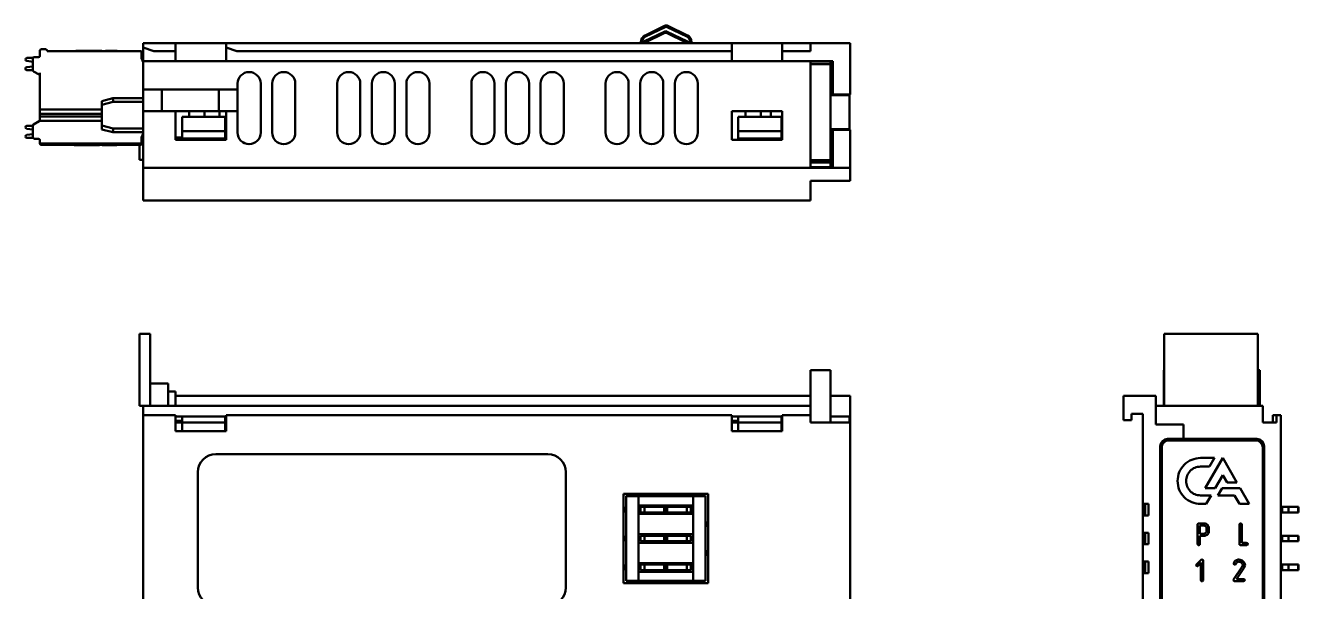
# Model space of a CAD drawing. Header units: inches. Extents: x 8 to 184, y 13 to 192.
# Drawn here: x 7.5 to 184, y 113.2 to 191.7 of the extents above; entities that cross this region are included whole.
import ezdxf

# ---------------------------------------------------------------- set-up
doc = ezdxf.new("R2010")
doc.units = ezdxf.units.IN
doc.header["$MEASUREMENT"] = 0

msp = doc.modelspace()

# ---------------------------------------------------------------- linework, layer by layer
at = {"color": 7, "linetype": 'Continuous', "lineweight": 50}
for p, q in [((96.05, 190.86), (93.33, 189.54)), ((96.05, 190.86), (93.33, 189.54)), ((96.12, 191.67), (93.4, 190.35)), ((96.12, 191.67), (93.4, 190.35)), ((93.42, 189.36), (96.14, 190.68)), ((93.49, 190.17), (96.21, 191.49)), ((96.05, 190.86), (96.05, 190.86)), ((96.12, 191.67), (96.12, 191.67)), ((96.27, 190.91), (96.27, 190.91)), ((96.27, 190.71), (96.27, 190.71)), ((96.34, 191.72), (96.34, 191.72)), ((96.34, 191.52), (96.34, 191.52)), ((96.4, 190.68), (99.12, 189.36)), ((96.4, 190.68), (96.4, 190.68)), ((96.4, 190.68), (99.12, 189.36)), ((96.47, 191.49), (99.19, 190.17)), ((96.47, 191.49), (96.47, 191.49)), ((96.47, 191.49), (99.19, 190.17)), ((99.21, 189.54), (96.49, 190.86)), ((99.28, 190.35), (96.56, 191.67)), ((28.33, 189.26), (23.83, 189.26)), ((23.83, 189.26), (23.83, 188.66)), ((28.33, 188.16), (28.33, 189.26)), ((28.33, 189.26), (35.33, 189.26)), ((105.43, 189.26), (35.33, 189.26)), ((35.33, 188.66), (35.33, 189.26)), ((92.84, 189.45), (92.84, 189.45)), ((92.84, 189.45), (92.84, 189.26)), ((92.84, 189.45), (92.84, 189.26)), ((93.04, 189.26), (93.04, 189.45)), ((93.33, 189.54), (93.33, 189.54)), ((93.4, 190.35), (93.4, 190.35)), ((99.12, 189.36), (99.12, 189.36)), ((99.19, 190.17), (99.19, 190.17)), ((99.64, 189.45), (99.64, 189.26)), ((99.64, 189.45), (99.64, 189.45)), ((99.64, 189.45), (99.64, 189.26)), ((99.84, 189.26), (99.84, 189.45)), ((105.43, 188.16), (105.43, 189.26)), ((105.43, 189.26), (112.43, 189.26)), ((116.33, 189.26), (112.43, 189.26)), ((112.43, 188.16), (112.43, 189.26)), ((116.33, 189.26), (116.33, 188.16)), ((121.83, 189.26), (116.33, 189.26)), ((121.83, 189.26), (121.83, 182.16)), ((8.55, 187.22), (7.73, 187.22)), ((8.53, 187.12), (8.53, 185.54)), ((8.53, 187.12), (8.53, 187.12)), ((8.53, 185.54), (8.53, 187.12)), ((9.33, 187.32), (8.73, 187.32)), ((9.53, 187.52), (9.53, 188.22)), ((9.53, 187.52), (9.53, 188.22)), ((9.53, 188.22), (9.53, 188.22)), ((9.53, 187.52), (9.53, 187.52)), ((9.53, 187.52), (9.53, 187.52)), ((9.53, 187.52), (9.53, 187.52)), ((9.53, 187.52), (9.53, 187.52)), ((9.53, 187.52), (9.53, 187.52)), ((9.53, 187.52), (9.53, 187.52)), ((9.53, 187.52), (9.53, 187.52)), ((9.53, 187.52), (9.53, 187.52)), ((9.53, 187.52), (9.53, 187.52)), ((9.53, 187.52), (9.53, 187.52)), ((9.73, 188.42), (10.33, 188.42)), ((10.53, 188.22), (10.53, 188.17)), ((10.53, 188.17), (23.63, 188.17)), ((14.53, 188.17), (14.53, 188.22)), ((14.53, 188.22), (15.03, 188.22)), ((14.53, 188.17), (14.53, 188.22)), ((15.03, 188.17), (15.03, 188.22)), ((17.63, 188.22), (15.03, 188.22)), ((17.63, 188.17), (17.63, 188.22)), ((17.63, 188.22), (18.13, 188.22)), ((18.13, 188.17), (18.13, 188.22)), ((18.63, 188.17), (18.63, 188.22)), ((18.63, 188.17), (18.63, 188.22)), ((18.63, 188.22), (18.63, 188.22)), ((19.17, 188.22), (18.63, 188.22)), ((19.17, 188.17), (19.17, 188.22)), ((19.39, 188.22), (19.17, 188.22)), ((19.39, 188.17), (19.39, 188.22)), ((19.47, 188.22), (19.43, 188.22)), ((19.47, 188.17), (19.47, 188.22)), ((19.86, 188.22), (19.47, 188.22)), ((19.47, 188.17), (19.47, 188.22)), ((19.47, 188.22), (19.47, 188.22)), ((19.86, 188.17), (19.86, 188.22)), ((20.23, 188.22), (19.86, 188.22)), ((20.23, 188.17), (20.23, 188.22)), ((23.63, 187.17), (23.63, 188.17)), ((23.83, 186.62), (23.63, 187.17)), ((23.83, 188.66), (25.33, 188.16)), ((23.83, 188.66), (23.83, 186.76)), ((28.33, 188.16), (25.33, 188.16)), ((28.33, 186.76), (28.33, 188.16)), ((35.33, 188.66), (36.83, 188.16)), ((35.33, 188.66), (35.33, 186.76)), ((105.43, 188.16), (36.83, 188.16)), ((105.43, 186.76), (105.43, 188.16)), ((116.33, 188.16), (112.43, 188.16)), ((112.43, 188.16), (112.43, 186.76)), ((7.53, 187.02), (7.53, 187)), ((7.53, 187.02), (7.53, 187.02)), ((7.53, 187.02), (7.53, 187)), ((7.53, 187), (7.53, 187)), ((7.53, 185.72), (7.53, 185.75)), ((7.53, 185.75), (7.53, 185.75)), ((7.53, 185.75), (7.53, 185.72)), ((7.53, 185.72), (7.53, 185.72)), ((8.53, 186.69), (7.7, 186.8)), ((7.7, 186.8), (7.7, 186.8)), ((8.53, 186.05), (7.7, 185.95)), ((7.7, 185.95), (7.7, 185.95)), ((8.53, 185.52), (7.73, 185.52)), ((8.53, 185.54), (8.53, 185.54)), ((9.43, 184.9), (8.63, 185.36)), ((8.63, 185.36), (8.63, 185.36)), ((9.43, 184.9), (8.63, 185.36)), ((116.33, 186.76), (23.83, 186.76)), ((23.83, 182.86), (23.83, 186.76)), ((116.33, 186.36), (116.33, 186.76)), ((119.43, 186.76), (116.33, 186.76)), ((116.33, 186.71), (119.13, 186.71)), ((116.33, 186.36), (119.13, 186.36)), ((116.33, 173.06), (116.33, 186.36)), ((119.13, 186.71), (119.13, 186.76)), ((119.13, 186.71), (119.13, 186.36)), ((119.13, 186.36), (119.13, 173.06)), ((119.13, 186.36), (119.43, 186.36)), ((119.43, 186.76), (119.43, 182.16)), ((9.43, 184.9), (9.43, 184.9)), ((9.53, 180.06), (9.53, 184.73)), ((9.53, 184.73), (9.53, 184.73)), ((9.53, 180.06), (9.53, 184.73)), ((9.53, 184.73), (9.53, 184.73)), ((9.53, 184.73), (9.53, 184.73)), ((9.53, 184.73), (9.53, 184.73)), ((9.53, 184.73), (9.53, 184.73)), ((9.53, 184.73), (9.53, 184.73)), ((9.53, 184.73), (9.53, 184.73)), ((9.53, 184.73), (9.53, 184.73)), ((9.53, 184.73), (9.53, 184.73)), ((9.53, 184.73), (9.53, 184.73)), ((9.53, 184.73), (9.53, 184.73)), ((36.93, 183.66), (36.93, 182.86)), ((40.13, 176.86), (40.13, 183.66)), ((41.73, 183.66), (41.73, 176.86)), ((44.93, 176.86), (44.93, 183.66)), ((50.73, 183.66), (50.73, 176.86)), ((53.93, 176.86), (53.93, 183.66)), ((55.53, 183.66), (55.53, 176.86)), ((58.73, 176.86), (58.73, 183.66)), ((60.33, 183.66), (60.33, 176.86)), ((63.53, 176.86), (63.53, 183.66)), ((69.33, 183.66), (69.33, 176.86)), ((72.53, 176.86), (72.53, 183.66)), ((74.13, 183.66), (74.13, 176.86)), ((77.33, 176.86), (77.33, 183.66)), ((78.93, 183.66), (78.93, 176.86)), ((82.13, 176.86), (82.13, 183.66)), ((87.93, 183.66), (87.93, 176.86)), ((91.13, 176.86), (91.13, 183.66)), ((92.73, 183.66), (92.73, 176.86)), ((95.93, 176.86), (95.93, 183.66)), ((97.53, 183.66), (97.53, 176.86)), ((100.73, 176.86), (100.73, 183.66)), ((119.43, 184.01), (119.13, 184.01)), ((23.83, 179.86), (23.83, 182.86)), ((23.83, 182.86), (26.43, 182.86)), ((26.43, 182.86), (26.43, 179.86)), ((34.33, 182.86), (26.43, 182.86)), ((34.33, 179.86), (34.33, 182.86)), ((34.33, 182.86), (36.93, 182.86)), ((36.93, 182.86), (36.93, 179.86)), ((121.73, 182.06), (119.13, 182.06)), ((121.83, 182.16), (119.43, 182.16)), ((121.73, 182.16), (121.73, 182.06)), ((121.73, 182.06), (121.73, 177.36)), ((9.53, 180.06), (9.53, 179.46)), ((18.13, 180.06), (9.53, 180.06)), ((9.53, 179.46), (9.53, 180.06)), ((18.13, 181.22), (19.63, 181.62)), ((19.63, 181.62), (18.13, 181.22)), ((18.13, 181.22), (18.13, 180.29)), ((18.13, 181.22), (18.13, 181.22)), ((18.13, 180.7), (19.69, 181.12)), ((18.13, 179.94), (18.13, 180.87)), ((18.13, 180.87), (18.13, 180.87)), ((18.13, 180.87), (18.13, 180.29)), ((18.13, 180.7), (18.13, 177.84)), ((19.63, 181.62), (23.83, 181.62)), ((19.63, 181.62), (19.63, 181.62)), ((19.69, 181.12), (23.83, 181.12)), ((8.63, 177.98), (9.43, 178.44)), ((8.63, 177.98), (9.43, 178.44)), ((9.43, 178.44), (9.43, 178.44)), ((9.53, 179.46), (9.53, 179.09)), ((9.53, 179.09), (9.53, 179.46)), ((9.53, 179.46), (18.13, 179.46)), ((9.53, 179.09), (9.53, 178.62)), ((9.53, 178.62), (9.53, 179.09)), ((9.53, 179.09), (18.13, 179.09)), ((9.53, 178.62), (9.53, 178.49)), ((9.53, 178.62), (9.53, 178.62)), ((18.13, 178.49), (9.53, 178.49)), ((18.13, 178.61), (18.13, 179.94)), ((18.13, 177.67), (18.13, 178.61)), ((18.13, 178.26), (18.13, 177.32)), ((18.13, 178.26), (18.13, 177.67)), ((26.43, 179.86), (23.83, 179.86)), ((23.83, 171.96), (23.83, 179.86)), ((26.43, 179.86), (34.33, 179.86)), ((28.33, 179.86), (28.33, 175.86)), ((29.23, 179.06), (35.23, 179.06)), ((29.23, 179.06), (29.23, 177.06)), ((30.23, 179.86), (30.23, 179.06)), ((32.33, 179.06), (32.33, 179.86)), ((36.93, 179.86), (34.33, 179.86)), ((34.43, 179.06), (34.43, 179.86)), ((35.23, 179.06), (35.23, 177.06)), ((35.33, 175.86), (35.33, 179.86)), ((36.93, 179.86), (36.93, 176.86)), ((112.43, 179.86), (105.43, 179.86)), ((105.43, 179.86), (105.43, 175.86)), ((106.33, 179.06), (112.33, 179.06)), ((106.33, 179.06), (106.33, 177.06)), ((107.33, 179.06), (107.33, 179.86)), ((109.43, 179.06), (109.43, 179.86)), ((110.84, 179.86), (110.84, 179.06)), ((112.33, 179.06), (112.33, 177.06)), ((112.43, 175.86), (112.43, 179.86)), ((7.53, 177.6), (7.53, 177.62)), ((7.53, 177.62), (7.53, 177.6)), ((7.53, 177.62), (7.53, 177.62)), ((7.53, 177.6), (7.53, 177.6)), ((7.7, 177.4), (7.7, 177.4)), ((7.7, 177.4), (8.53, 177.29)), ((8.53, 176.65), (7.7, 176.55)), ((7.7, 176.55), (7.7, 176.55)), ((7.73, 177.82), (8.53, 177.82)), ((8.53, 176.22), (8.53, 177.81)), ((8.53, 177.81), (8.53, 177.81)), ((8.53, 176.22), (8.53, 177.81)), ((8.63, 177.98), (8.63, 177.98)), ((19.69, 177.42), (18.13, 177.84)), ((18.13, 177.67), (18.13, 177.67)), ((18.13, 177.32), (18.13, 177.32)), ((19.63, 176.92), (18.13, 177.32)), ((18.13, 177.32), (19.63, 176.92)), ((23.83, 176.92), (19.63, 176.92)), ((19.63, 176.92), (19.63, 176.92)), ((23.83, 177.42), (19.69, 177.42)), ((23.63, 176.17), (23.83, 176.72)), ((29.23, 177.06), (35.23, 177.06)), ((29.23, 177.06), (29.23, 176.06)), ((35.23, 177.06), (35.23, 176.06)), ((106.33, 177.06), (112.33, 177.06)), ((106.33, 177.06), (106.33, 176.06)), ((112.33, 177.96), (112.43, 177.96)), ((112.33, 177.06), (112.33, 176.06)), ((121.73, 177.36), (119.13, 177.36)), ((119.43, 177.26), (119.43, 172.06)), ((119.43, 177.26), (121.83, 177.26)), ((121.73, 177.36), (121.73, 177.26)), ((121.83, 171.96), (121.83, 177.26)), ((7.53, 176.32), (7.53, 176.35)), ((7.53, 176.35), (7.53, 176.35)), ((7.53, 176.32), (7.53, 176.35)), ((7.53, 176.32), (7.53, 176.32)), ((8.55, 176.12), (7.73, 176.12)), ((8.53, 176.22), (8.53, 176.22)), ((9.33, 176.02), (8.73, 176.02)), ((9.53, 175.37), (9.53, 175.82)), ((9.53, 175.82), (9.53, 175.82)), ((9.53, 175.37), (9.53, 175.82)), ((9.53, 175.82), (9.53, 175.82)), ((9.53, 175.82), (9.53, 175.82)), ((9.53, 175.82), (9.53, 175.82)), ((9.53, 175.82), (9.53, 175.82)), ((9.53, 175.82), (9.53, 175.82)), ((9.53, 175.82), (9.53, 175.82)), ((9.53, 175.82), (9.53, 175.82)), ((9.53, 175.82), (9.53, 175.82)), ((9.53, 175.82), (9.53, 175.82)), ((9.53, 175.37), (23.63, 175.37)), ((9.53, 175.37), (9.53, 175.37)), ((9.73, 175.17), (9.73, 175.17)), ((9.73, 175.17), (23.63, 175.17)), ((14.28, 175.17), (14.28, 175.12)), ((14.28, 175.17), (14.28, 175.12)), ((14.28, 175.12), (14.78, 175.12)), ((14.78, 175.17), (14.78, 175.12)), ((14.78, 175.12), (17.28, 175.12)), ((17.28, 175.17), (17.28, 175.12)), ((17.28, 175.12), (17.78, 175.12)), ((17.78, 175.17), (17.78, 175.12)), ((18.18, 175.17), (18.18, 175.12)), ((18.18, 175.17), (18.18, 175.12)), ((18.18, 175.12), (18.68, 175.12)), ((18.68, 175.17), (18.68, 175.12)), ((19.68, 175.12), (18.68, 175.12)), ((19.68, 175.17), (19.68, 175.12)), ((19.68, 175.12), (20.18, 175.12)), ((20.18, 175.17), (20.18, 175.12)), ((23.33, 173.08), (23.33, 175.17)), ((23.63, 176.17), (23.63, 175.37)), ((23.63, 175.37), (23.63, 175.17)), ((28.33, 176.17), (29.23, 176.17)), ((28.33, 175.86), (35.33, 175.86)), ((29.23, 176.06), (35.23, 176.06)), ((29.23, 175.86), (29.23, 176.06)), ((35.23, 176.17), (35.33, 176.17)), ((35.23, 176.06), (35.23, 175.86)), ((105.43, 175.86), (112.43, 175.86)), ((106.33, 176.06), (112.33, 176.06)), ((106.33, 175.86), (106.33, 176.06)), ((112.33, 176.06), (112.33, 175.86)), ((119.43, 175.41), (119.13, 175.41)), ((23.33, 173.08), (23.83, 173.08)), ((116.33, 173.06), (119.13, 173.06)), ((116.33, 171.96), (116.33, 173.06)), ((119.13, 173.06), (119.13, 172.71)), ((119.13, 173.06), (119.43, 173.06)), ((23.83, 171.96), (121.83, 171.96)), ((23.83, 167.46), (23.83, 171.96)), ((119.13, 172.71), (116.33, 172.71)), ((116.33, 172.06), (119.43, 172.06)), ((119.13, 172.06), (119.13, 172.71)), ((121.83, 171.96), (121.83, 170.16)), ((121.83, 170.16), (116.33, 170.16)), ((116.33, 170.16), (116.33, 167.46)), ((23.83, 167.46), (116.33, 167.46)), ((23.33, 148.99), (24.83, 148.99)), ((23.33, 138.99), (23.33, 148.99)), ((24.83, 148.99), (24.83, 138.99)), ((165.34, 148.99), (165.34, 138.99)), ((178.34, 148.99), (165.34, 148.99)), ((178.34, 138.99), (178.34, 148.99)), ((116.33, 143.91), (119.13, 143.91)), ((116.33, 143.91), (116.33, 138.99)), ((119.13, 143.91), (119.13, 136.69)), ((165.32, 138.99), (165.32, 143.91)), ((165.34, 143.91), (165.32, 143.91)), ((178.62, 143.91), (178.34, 143.91)), ((178.62, 143.91), (178.62, 138.99)), ((24.83, 142.09), (27.33, 142.09)), ((27.33, 138.99), (27.33, 142.09)), ((28.33, 140.99), (27.33, 140.99)), ((28.33, 140.99), (28.33, 138.99)), ((28.33, 140.39), (116.33, 140.39)), ((119.13, 140.39), (121.83, 140.39)), ((121.83, 140.39), (121.83, 136.69)), ((159.72, 140.39), (159.72, 136.99)), ((164.22, 140.39), (159.72, 140.39)), ((164.22, 136.39), (164.22, 140.39)), ((23.33, 138.99), (23.83, 138.99)), ((116.33, 138.99), (23.83, 138.99)), ((23.83, 138.99), (23.83, 137.69)), ((23.83, 137.69), (23.83, 21.29)), ((28.33, 137.69), (23.83, 137.69)), ((28.33, 135.49), (28.33, 137.69)), ((35.33, 137.69), (35.33, 135.49)), ((105.43, 137.69), (35.33, 137.69)), ((105.43, 135.49), (105.43, 137.69)), ((112.43, 137.69), (112.43, 135.49)), ((116.33, 137.69), (112.43, 137.69)), ((116.33, 138.99), (116.33, 137.69)), ((116.33, 137.69), (116.33, 136.69)), ((160.82, 136.99), (160.82, 137.89)), ((160.82, 137.89), (162.42, 137.89)), ((162.42, 125.39), (162.42, 137.89)), ((164.22, 138.99), (165.34, 138.99)), ((164.22, 136.39), (164.22, 138.99)), ((165.34, 138.99), (178.34, 138.99)), ((178.34, 138.99), (179.02, 138.99)), ((179.02, 138.99), (179.02, 136.69)), ((180.42, 136.69), (180.42, 137.69)), ((180.42, 137.69), (180.92, 137.69)), ((180.92, 137.69), (180.92, 136.69)), ((180.92, 137.69), (181.52, 137.69)), ((181.52, 137.69), (181.52, 21.29)), ((28.33, 137.49), (35.33, 137.49)), ((29.23, 136.89), (28.33, 136.89)), ((28.33, 136.69), (29.23, 136.69)), ((29.23, 137.49), (29.23, 136.69)), ((35.23, 136.69), (29.23, 136.69)), ((29.23, 135.49), (29.23, 136.69)), ((35.23, 137.49), (35.23, 136.69)), ((35.33, 136.89), (35.23, 136.89)), ((35.23, 135.49), (35.23, 136.69)), ((35.23, 136.69), (35.33, 136.69)), ((105.43, 137.49), (112.43, 137.49)), ((105.43, 136.89), (106.33, 136.89)), ((105.43, 136.69), (106.33, 136.69)), ((106.33, 137.49), (106.33, 136.69)), ((112.33, 136.69), (106.33, 136.69)), ((106.33, 135.49), (106.33, 136.69)), ((112.33, 137.49), (112.33, 136.69)), ((112.33, 136.89), (112.43, 136.89)), ((112.33, 135.49), (112.33, 136.69)), ((112.33, 136.69), (112.43, 136.69)), ((121.83, 136.69), (116.33, 136.69)), ((121.73, 137.51), (119.13, 137.51)), ((121.73, 137.51), (121.73, 136.69)), ((121.83, 136.69), (121.83, 97.09)), ((159.72, 136.99), (160.82, 136.99)), ((168.02, 136.39), (164.22, 136.39)), ((168.02, 134.39), (168.02, 136.39)), ((179.02, 136.69), (180.92, 136.69)), ((35.33, 135.49), (28.33, 135.49)), ((112.43, 135.49), (105.43, 135.49)), ((168.02, 134.39), (165.82, 134.39)), ((178.02, 134.19), (166.02, 134.19)), ((168.02, 134.19), (168.02, 134.39)), ((178.22, 134.39), (168.02, 134.39)), ((164.82, 133.39), (164.82, 76.99)), ((165.02, 133.19), (165.02, 77.19)), ((179.02, 77.19), (179.02, 133.19)), ((179.22, 76.99), (179.22, 133.39)), ((79.93, 132.29), (33.93, 132.29)), ((172.33, 131.76), (170.4, 131.76)), ((173.47, 131.76), (171.05, 127.56)), ((171.63, 130.56), (172.33, 131.76)), ((175.44, 128.36), (173.47, 131.76)), ((31.43, 129.79), (31.43, 113.79)), ((82.43, 113.79), (82.43, 129.79)), ((170.38, 130.56), (171.63, 130.56)), ((172.44, 127.56), (173.49, 129.36)), ((173.49, 129.36), (174.07, 128.36)), ((171.05, 127.56), (172.44, 127.56)), ((173.38, 127.56), (172.81, 126.57)), ((175.9, 127.56), (173.38, 127.56)), ((174.07, 128.36), (175.44, 128.36)), ((177.16, 125.38), (175.9, 127.56)), ((90.43, 126.79), (90.43, 114.39)), ((102.13, 126.79), (90.43, 126.79)), ((90.43, 126.74), (102.13, 126.74)), ((90.77, 126.44), (90.77, 114.74)), ((90.77, 126.44), (92.49, 126.44)), ((92.49, 126.44), (92.49, 125.19)), ((100.06, 126.44), (92.49, 126.44)), ((100.06, 126.44), (100.06, 125.19)), ((100.06, 126.44), (101.77, 126.44)), ((101.77, 126.44), (101.77, 114.74)), ((102.13, 114.39), (102.13, 126.79)), ((163.2, 125.39), (162.42, 125.39)), ((162.42, 123.79), (162.42, 125.39)), ((162.72, 123.79), (162.72, 125.39)), ((163.2, 125.39), (163.2, 123.79)), ((171.86, 126.57), (170.38, 126.57)), ((170.4, 125.38), (171.17, 125.38)), ((171.17, 125.38), (171.86, 126.57)), ((172.81, 126.57), (175.1, 126.57)), ((175.1, 126.57), (175.79, 125.38)), ((175.79, 125.38), (177.16, 125.38)), ((90.67, 124.21), (90.67, 124.97)), ((90.67, 124.97), (90.77, 124.97)), ((90.77, 124.21), (90.67, 124.21)), ((100.06, 125.19), (92.49, 125.19)), ((92.49, 125.19), (92.49, 123.99)), ((92.49, 123.99), (92.49, 121.19)), ((92.49, 123.99), (100.06, 123.99)), ((92.77, 124.21), (92.77, 124.97)), ((93.33, 124.97), (92.77, 124.97)), ((93.33, 124.21), (92.77, 124.21)), ((93.33, 124.21), (93.33, 124.97)), ((96.05, 124.97), (93.33, 124.97)), ((96.05, 124.21), (93.33, 124.21)), ((96.05, 124.21), (96.05, 124.97)), ((96.27, 124.97), (96.05, 124.97)), ((96.27, 124.21), (96.05, 124.21)), ((96.27, 124.21), (96.27, 124.97)), ((96.49, 124.97), (96.27, 124.97)), ((96.49, 124.21), (96.27, 124.21)), ((96.49, 124.21), (96.49, 124.97)), ((99.21, 124.97), (96.49, 124.97)), ((99.21, 124.21), (96.49, 124.21)), ((99.21, 124.21), (99.21, 124.97)), ((99.77, 124.97), (99.21, 124.97)), ((99.77, 124.21), (99.21, 124.21)), ((99.77, 124.21), (99.77, 124.97)), ((100.06, 123.99), (100.06, 125.19)), ((100.06, 123.99), (100.06, 121.19)), ((162.42, 121.39), (162.42, 123.79)), ((163.2, 123.79), (162.42, 123.79)), ((181.52, 124.97), (183.98, 124.97)), ((183.93, 124.21), (181.52, 124.21)), ((181.71, 124.21), (181.71, 124.97)), ((182.6, 124.21), (182.6, 124.97)), ((183.93, 124.21), (183.93, 124.97)), ((183.98, 124.21), (183.98, 124.97)), ((101.77, 122.97), (101.87, 122.97)), ((101.87, 122.21), (101.77, 122.21)), ((101.87, 122.97), (101.87, 122.21)), ((169.99, 119.82), (169.99, 122.52)), ((170.14, 122.67), (170.86, 122.67)), ((170.32, 122.39), (170.32, 121.26)), ((170.86, 122.39), (170.32, 122.39)), ((171.15, 122.25), (170.97, 122.37)), ((171.24, 121.62), (171.24, 122.02)), ((171.52, 122.26), (171.55, 122.16)), ((171.55, 122.16), (171.56, 122.09)), ((171.56, 122.09), (171.56, 122.02)), ((171.56, 122.02), (171.56, 121.62)), ((175.79, 119.83), (175.79, 122.53)), ((176.11, 122.53), (176.11, 119.97)), ((90.67, 120.21), (90.67, 120.97)), ((90.67, 120.97), (90.77, 120.97)), ((90.77, 120.21), (90.67, 120.21)), ((100.06, 121.19), (92.49, 121.19)), ((92.49, 121.19), (92.49, 119.99)), ((92.49, 119.99), (92.49, 117.19)), ((92.49, 119.99), (100.06, 119.99)), ((92.77, 120.21), (92.77, 120.97)), ((93.33, 120.97), (92.77, 120.97)), ((93.33, 120.21), (92.77, 120.21)), ((93.33, 120.21), (93.33, 120.97)), ((96.05, 120.97), (93.33, 120.97)), ((96.05, 120.21), (93.33, 120.21)), ((96.05, 120.21), (96.05, 120.97)), ((96.27, 120.97), (96.05, 120.97)), ((96.27, 120.21), (96.05, 120.21)), ((96.27, 120.21), (96.27, 120.97)), ((96.49, 120.97), (96.27, 120.97)), ((96.49, 120.21), (96.27, 120.21)), ((96.49, 120.21), (96.49, 120.97)), ((99.21, 120.97), (96.49, 120.97)), ((99.21, 120.21), (96.49, 120.21)), ((99.21, 120.21), (99.21, 120.97)), ((99.77, 120.97), (99.21, 120.97)), ((99.77, 120.21), (99.21, 120.21)), ((99.77, 120.21), (99.77, 120.97)), ((100.06, 119.99), (100.06, 121.19)), ((100.06, 119.99), (100.06, 117.19)), ((163.2, 121.39), (162.42, 121.39)), ((162.42, 119.79), (162.42, 121.39)), ((162.72, 119.79), (162.72, 121.39)), ((163.2, 121.39), (163.2, 119.79)), ((170.32, 121.26), (170.86, 121.26)), ((170.86, 120.98), (170.32, 120.98)), ((170.32, 120.98), (170.32, 119.83)), ((171.52, 121.49), (171.49, 121.62)), ((171.64, 121.49), (171.52, 121.49)), ((181.52, 120.97), (183.98, 120.97)), ((183.93, 120.21), (181.52, 120.21)), ((181.71, 120.21), (181.71, 120.97)), ((182.6, 120.21), (182.6, 120.97)), ((183.93, 120.21), (183.93, 120.97)), ((183.98, 120.21), (183.98, 120.97)), ((101.77, 118.97), (101.87, 118.97)), ((101.87, 118.97), (101.87, 118.21)), ((162.42, 117.39), (162.42, 119.79)), ((163.2, 119.79), (162.42, 119.79)), ((176.78, 119.69), (175.94, 119.69)), ((176.11, 119.97), (176.78, 119.97)), ((90.67, 116.21), (90.67, 116.97)), ((90.67, 116.97), (90.77, 116.97)), ((100.06, 117.19), (92.49, 117.19)), ((92.49, 117.19), (92.49, 115.99)), ((92.77, 116.21), (92.77, 116.97)), ((93.33, 116.97), (92.77, 116.97)), ((93.33, 116.21), (93.33, 116.97)), ((96.05, 116.97), (93.33, 116.97)), ((96.05, 116.21), (96.05, 116.97)), ((96.27, 116.97), (96.05, 116.97)), ((96.27, 116.21), (96.27, 116.97)), ((96.49, 116.97), (96.27, 116.97)), ((96.49, 116.21), (96.49, 116.97)), ((99.21, 116.97), (96.49, 116.97)), ((99.21, 116.21), (99.21, 116.97)), ((99.77, 116.97), (99.21, 116.97)), ((99.77, 116.21), (99.77, 116.97)), ((100.06, 115.99), (100.06, 117.19)), ((101.87, 118.21), (101.77, 118.21)), ((163.2, 117.39), (162.42, 117.39)), ((162.42, 115.79), (162.42, 117.39)), ((162.72, 115.79), (162.72, 117.39)), ((163.2, 117.39), (163.2, 115.79)), ((169.83, 117.01), (170.47, 117.64)), ((170.44, 117.25), (170.07, 116.81)), ((170.44, 114.82), (170.44, 117.25)), ((170.76, 117.54), (170.76, 114.82)), ((174.97, 114.9), (176.14, 116.64)), ((174.99, 117.12), (175, 117.16)), ((176.41, 116.48), (175.38, 114.97)), ((176.14, 116.64), (176.18, 116.71)), ((176.18, 116.71), (176.21, 116.78)), ((181.52, 116.97), (183.98, 116.97)), ((181.71, 116.21), (181.71, 116.97)), ((182.6, 116.21), (182.6, 116.97)), ((183.93, 116.21), (183.93, 116.97)), ((183.98, 116.21), (183.98, 116.97)), ((90.77, 116.21), (90.67, 116.21)), ((92.49, 114.74), (90.77, 114.74)), ((92.49, 115.99), (92.49, 114.74)), ((92.49, 115.99), (100.06, 115.99)), ((92.49, 114.74), (100.06, 114.74)), ((93.33, 116.21), (92.77, 116.21)), ((96.05, 116.21), (93.33, 116.21)), ((96.27, 116.21), (96.05, 116.21)), ((96.49, 116.21), (96.27, 116.21)), ((99.21, 116.21), (96.49, 116.21)), ((99.77, 116.21), (99.21, 116.21)), ((100.06, 115.99), (100.06, 114.74)), ((101.77, 114.74), (100.06, 114.74)), ((162.42, 111.29), (162.42, 115.79)), ((163.2, 115.79), (162.42, 115.79)), ((175.38, 114.97), (176.35, 114.97)), ((183.93, 116.21), (181.52, 116.21)), ((90.43, 114.39), (102.13, 114.39)), ((176.35, 114.69), (175.1, 114.69))]:
    msp.add_line(p, q, dxfattribs=at)
at = {"color": 7, "linetype": 'Continuous', "lineweight": 50, "flags": 128}
for points in [[(93.27, 189.26), (93.32, 189.3), (93.42, 189.36)], [(99.12, 189.36), (99.22, 189.3), (99.27, 189.26)], [(99.12, 189.36), (99.22, 189.3), (99.27, 189.26)], [(9.53, 181.77), (9.53, 181.88), (9.53, 182.17), (9.53, 182.62), (9.53, 183.18), (9.53, 183.77), (9.53, 184.32), (9.53, 184.77), (9.53, 185.07), (9.53, 185.17)], [(9.53, 185.17), (9.53, 185.07), (9.53, 184.77), (9.53, 184.32), (9.53, 183.77), (9.53, 183.18), (9.53, 182.62), (9.53, 182.17), (9.53, 181.88), (9.53, 181.77)], [(9.53, 181.77), (9.53, 181.88), (9.53, 182.17), (9.53, 182.62), (9.53, 183.18), (9.53, 183.77), (9.53, 184.32), (9.53, 184.77), (9.53, 185.07), (9.53, 185.17)], [(9.53, 185.17), (9.53, 185.07), (9.53, 184.77), (9.53, 184.32), (9.53, 183.77), (9.53, 183.18), (9.53, 182.62), (9.53, 182.17), (9.53, 181.88), (9.53, 181.77)], [(9.53, 181.77), (9.53, 181.88), (9.53, 182.17), (9.53, 182.62), (9.53, 183.18), (9.53, 183.77), (9.53, 184.32), (9.53, 184.77), (9.53, 185.07), (9.53, 185.17)], [(9.53, 185.17), (9.53, 185.07), (9.53, 184.77), (9.53, 184.32), (9.53, 183.77), (9.53, 183.18), (9.53, 182.62), (9.53, 182.17), (9.53, 181.88), (9.53, 181.77)], [(9.53, 181.77), (9.53, 181.88), (9.53, 182.17), (9.53, 182.62), (9.53, 183.18), (9.53, 183.77), (9.53, 184.32), (9.53, 184.77), (9.53, 185.07), (9.53, 185.17)], [(9.53, 185.17), (9.53, 185.07), (9.53, 184.77), (9.53, 184.32), (9.53, 183.77), (9.53, 183.18), (9.53, 182.62), (9.53, 182.17), (9.53, 181.88), (9.53, 181.77)], [(9.53, 181.77), (9.53, 181.88), (9.53, 182.17), (9.53, 182.62), (9.53, 183.18), (9.53, 183.77), (9.53, 184.32), (9.53, 184.77), (9.53, 185.07), (9.53, 185.17)], [(9.53, 185.17), (9.53, 185.07), (9.53, 184.77), (9.53, 184.32), (9.53, 183.77), (9.53, 183.18), (9.53, 182.62), (9.53, 182.17), (9.53, 181.88), (9.53, 181.77)], [(9.53, 184.75), (9.53, 184.32), (9.53, 183.77), (9.53, 183.18), (9.53, 182.62), (9.53, 182.17), (9.53, 181.88), (9.53, 181.77)], [(9.53, 184.75), (9.53, 184.32), (9.53, 183.77), (9.53, 183.18), (9.53, 182.62), (9.53, 182.17), (9.53, 181.88), (9.53, 181.77)], [(9.53, 184.75), (9.53, 184.32), (9.53, 183.77), (9.53, 183.18), (9.53, 182.62), (9.53, 182.17), (9.53, 181.88), (9.53, 181.77)], [(9.53, 184.75), (9.53, 184.32), (9.53, 183.77), (9.53, 183.18), (9.53, 182.62), (9.53, 182.17), (9.53, 181.88), (9.53, 181.77)], [(9.53, 181.77), (9.53, 181.88), (9.53, 182.17), (9.53, 182.62), (9.53, 183.18), (9.53, 183.77), (9.53, 184.32), (9.53, 184.73)], [(9.53, 181.77), (9.53, 181.88), (9.53, 182.17), (9.53, 182.62), (9.53, 183.18), (9.53, 183.77), (9.53, 184.32), (9.53, 184.73)], [(9.53, 181.77), (9.53, 181.88), (9.53, 182.17), (9.53, 182.62), (9.53, 183.18), (9.53, 183.77), (9.53, 184.32), (9.53, 184.73)], [(9.53, 181.77), (9.53, 181.88), (9.53, 182.17), (9.53, 182.62), (9.53, 183.18), (9.53, 183.77), (9.53, 184.32), (9.53, 184.73)], [(9.53, 178.6), (9.53, 179.02), (9.53, 179.58), (9.53, 180.17), (9.53, 180.72), (9.53, 181.17), (9.53, 181.47), (9.53, 181.57)], [(9.53, 181.57), (9.53, 181.47), (9.53, 181.17), (9.53, 180.72), (9.53, 180.17), (9.53, 179.58), (9.53, 179.02), (9.53, 178.62)], [(9.53, 178.62), (9.53, 179.02), (9.53, 179.58), (9.53, 180.17), (9.53, 180.72), (9.53, 181.17), (9.53, 181.47), (9.53, 181.57)], [(9.53, 181.57), (9.53, 181.47), (9.53, 181.17), (9.53, 180.72), (9.53, 180.17), (9.53, 179.58), (9.53, 179.02), (9.53, 178.62)], [(9.53, 178.6), (9.53, 179.02), (9.53, 179.58), (9.53, 180.17), (9.53, 180.72), (9.53, 181.17), (9.53, 181.47), (9.53, 181.57)], [(9.53, 181.57), (9.53, 181.47), (9.53, 181.17), (9.53, 180.72), (9.53, 180.17), (9.53, 179.58), (9.53, 179.02), (9.53, 178.62)], [(9.53, 178.62), (9.53, 179.02), (9.53, 179.58), (9.53, 180.17), (9.53, 180.72), (9.53, 181.17), (9.53, 181.47), (9.53, 181.57)], [(9.53, 181.57), (9.53, 181.47), (9.53, 181.17), (9.53, 180.72), (9.53, 180.17), (9.53, 179.58), (9.53, 179.02), (9.53, 178.62)], [(9.53, 178.62), (9.53, 179.02), (9.53, 179.58), (9.53, 180.17), (9.53, 180.72), (9.53, 181.17), (9.53, 181.47), (9.53, 181.57)], [(9.53, 181.57), (9.53, 181.47), (9.53, 181.17), (9.53, 180.72), (9.53, 180.17), (9.53, 179.58), (9.53, 179.02), (9.53, 178.62)], [(9.53, 178.6), (9.53, 179.02), (9.53, 179.58), (9.53, 180.17), (9.53, 180.72), (9.53, 181.17), (9.53, 181.47), (9.53, 181.57)], [(9.53, 181.57), (9.53, 181.47), (9.53, 181.17), (9.53, 180.72), (9.53, 180.17), (9.53, 179.58), (9.53, 179.02), (9.53, 178.62)], [(9.53, 178.62), (9.53, 179.02), (9.53, 179.58), (9.53, 180.17), (9.53, 180.72), (9.53, 181.17), (9.53, 181.47), (9.53, 181.57)], [(9.53, 181.57), (9.53, 181.47), (9.53, 181.17), (9.53, 180.72), (9.53, 180.17), (9.53, 179.58), (9.53, 179.02), (9.53, 178.62)], [(9.53, 178.62), (9.53, 179.02), (9.53, 179.58), (9.53, 180.17), (9.53, 180.72), (9.53, 181.17), (9.53, 181.47), (9.53, 181.57)], [(9.53, 181.57), (9.53, 181.47), (9.53, 181.17), (9.53, 180.72), (9.53, 180.17), (9.53, 179.58), (9.53, 179.02), (9.53, 178.62)], [(9.53, 178.6), (9.53, 179.02), (9.53, 179.58), (9.53, 180.17), (9.53, 180.72), (9.53, 181.17), (9.53, 181.47), (9.53, 181.57)], [(9.53, 181.57), (9.53, 181.47), (9.53, 181.17), (9.53, 180.72), (9.53, 180.17), (9.53, 179.58), (9.53, 179.02), (9.53, 178.61)], [(183.98, 124.21), (183.98, 124.21), (183.98, 124.21), (183.97, 124.21), (183.97, 124.21), (183.96, 124.21), (183.95, 124.21), (183.94, 124.21), (183.93, 124.21)], [(183.98, 120.21), (183.98, 120.21), (183.98, 120.21), (183.97, 120.21), (183.97, 120.21), (183.96, 120.21), (183.95, 120.21), (183.94, 120.21), (183.93, 120.21)], [(183.98, 116.21), (183.98, 116.21), (183.98, 116.21), (183.97, 116.21), (183.97, 116.21), (183.96, 116.21), (183.95, 116.21), (183.94, 116.21), (183.93, 116.21)]]:
    msp.add_lwpolyline(points, dxfattribs=at)
at = {"color": 7, "linetype": 'Continuous', "lineweight": 50}
for centre, radius, start, end in [((96.27, 190.41), 0.5, 90, 115.9892), ((96.27, 190.41), 0.5, 90, 115.9892), ((96.34, 191.22), 0.5, 90, 115.9892), ((96.34, 191.22), 0.5, 90, 115.9892), ((96.27, 190.41), 0.3, 90, 115.9892), ((96.34, 191.22), 0.3, 90, 115.9892), ((96.27, 190.41), 0.5, 64.0108, 90), ((96.27, 190.41), 0.3, 64.0108, 90), ((96.27, 190.41), 0.3, 64.0108, 90), ((96.34, 191.22), 0.5, 64.0108, 90), ((96.34, 191.22), 0.3, 64.0108, 90), ((96.34, 191.22), 0.3, 64.0108, 90), ((93.84, 189.45), 1, 115.9892, 180), ((93.84, 189.45), 1, 115.9892, 180), ((93.84, 189.45), 0.8, 115.9892, 180), ((93.77, 188.64), 1, 115.9892, 136.7212), ((93.77, 188.64), 1, 115.9892, 136.7212), ((98.84, 189.45), 0.8, 0, 64.0108), ((98.84, 189.45), 0.8, 0, 64.0108), ((98.77, 188.64), 1, 38.6825, 64.0108), ((98.84, 189.45), 1, 0, 64.0108), ((7.73, 187.02), 0.2, 90, 180), ((7.73, 187.02), 0.2, 90, 180), ((8.73, 187.12), 0.2, 90, 180), ((8.73, 187.12), 0.2, 90, 180), ((9.33, 187.52), 0.2, 270, 0), ((9.33, 187.52), 0.2, 270, 0), ((9.73, 188.22), 0.2, 90, 180), ((9.73, 188.22), 0.2, 90, 180), ((10.33, 188.22), 0.2, 0, 90), ((7.73, 187), 0.2, 180, 262.5), ((7.73, 187), 0.2, 180, 262.5), ((7.73, 185.75), 0.2, 97.5, 180), ((7.73, 185.75), 0.2, 97.5, 180), ((7.73, 185.72), 0.2, 180, 270), ((7.73, 185.72), 0.2, 180, 270), ((8.73, 185.54), 0.2, 180, 240), ((8.73, 185.54), 0.2, 180, 240), ((9.33, 184.73), 0.2, 0, 60), ((9.33, 184.73), 0.2, 0, 60), ((38.53, 183.66), 1.6, 90, 180), ((38.53, 183.66), 1.6, 0, 90), ((43.33, 183.66), 1.6, 90, 180), ((43.33, 183.66), 1.6, 0, 90), ((52.33, 183.66), 1.6, 90, 180), ((52.33, 183.66), 1.6, 0, 90), ((57.13, 183.66), 1.6, 90, 180), ((57.13, 183.66), 1.6, 0, 90), ((61.93, 183.66), 1.6, 90, 180), ((61.93, 183.66), 1.6, 0, 90), ((70.93, 183.66), 1.6, 90, 180), ((70.93, 183.66), 1.6, 0, 90), ((75.73, 183.66), 1.6, 90, 180), ((75.73, 183.66), 1.6, 0, 90), ((80.53, 183.66), 1.6, 90, 180), ((80.53, 183.66), 1.6, 0, 90), ((89.53, 183.66), 1.6, 90, 180), ((89.53, 183.66), 1.6, 0, 90), ((94.33, 183.66), 1.6, 90, 180), ((94.33, 183.66), 1.6, 0, 90), ((99.13, 183.66), 1.6, 90, 180), ((99.13, 183.66), 1.6, 0, 90), ((9.33, 178.62), 0.2, 300, 0), ((9.33, 178.62), 0.2, 300, 0), ((7.73, 177.62), 0.2, 90, 180), ((7.73, 177.62), 0.2, 90, 180), ((7.73, 177.6), 0.2, 180, 262.5), ((7.73, 177.6), 0.2, 180, 262.5), ((7.73, 176.35), 0.2, 97.5, 180), ((7.73, 176.35), 0.2, 97.5, 180), ((8.73, 177.81), 0.2, 120, 180), ((8.73, 177.81), 0.2, 120, 180), ((38.53, 176.86), 1.6, 180, 0), ((43.33, 176.86), 1.6, 180, 0), ((52.33, 176.86), 1.6, 180, 0), ((57.13, 176.86), 1.6, 180, 0), ((61.93, 176.86), 1.6, 180, 0), ((70.93, 176.86), 1.6, 180, 0), ((75.73, 176.86), 1.6, 180, 0), ((80.53, 176.86), 1.6, 180, 0), ((89.53, 176.86), 1.6, 180, 0), ((94.33, 176.86), 1.6, 180, 0), ((99.13, 176.86), 1.6, 180, 0), ((7.73, 176.32), 0.2, 180, 270), ((7.73, 176.32), 0.2, 180, 270), ((8.73, 176.22), 0.2, 180, 270), ((8.73, 176.22), 0.2, 180, 270), ((9.33, 175.82), 0.2, 0, 90), ((9.33, 175.82), 0.2, 0, 90), ((165.82, 133.39), 1, 90, 180), ((166.02, 133.19), 1, 90, 180), ((178.02, 133.19), 1, 0, 90), ((178.22, 133.39), 1, 0, 90), ((33.93, 129.79), 2.5, 90, 180), ((79.93, 129.79), 2.5, 0, 90), ((33.93, 113.79), 2.5, 180, 270), ((79.93, 113.79), 2.5, 270, 0)]:
    msp.add_arc(centre, radius, start, end, dxfattribs=at)
for points, knots in [([(18.13, 180.7), (18.13, 180.78), (18.13, 180.93), (18.13, 181.1), (18.13, 181.2), (18.13, 181.22), (18.13, 181.22)], [0, 0, 0, 0, 0.2745012, 0.5679807, 0.7932075, 1, 1, 1, 1]), ([(19.63, 181.62), (19.63, 181.61), (19.63, 181.6), (19.65, 181.46), (19.67, 181.29), (19.69, 181.18), (19.69, 181.12)], [0, 0, 0, 0, 0.2692061, 0.5610548, 0.7888799, 1, 1, 1, 1]), ([(18.13, 177.32), (18.13, 177.33), (18.13, 177.34), (18.13, 177.4), (18.13, 177.52), (18.13, 177.67), (18.13, 177.79), (18.13, 177.84)], [0, 0, 0, 0, 0.173851, 0.362017, 0.558056, 0.786853, 1, 1, 1, 1]), ([(19.63, 176.92), (19.63, 176.93), (19.63, 176.95), (19.65, 177.09), (19.67, 177.25), (19.69, 177.37), (19.69, 177.42)], [0, 0, 0, 0, 0.269206, 0.561055, 0.78888, 1, 1, 1, 1]), ([(9.53, 175.37), (9.53, 175.35), (9.53, 175.31), (9.56, 175.26), (9.6, 175.21), (9.66, 175.18), (9.71, 175.17), (9.73, 175.17)], [0, 0, 0, 0, 0.146754, 0.316126, 0.510248, 0.757793, 1, 1, 1, 1]), ([(9.73, 175.17), (9.7, 175.18), (9.64, 175.18), (9.58, 175.23), (9.55, 175.28), (9.53, 175.33), (9.53, 175.36), (9.53, 175.37)], [0, 0, 0, 0, 0.31012, 0.616121, 0.758896, 0.886022, 1, 1, 1, 1]), ([(170.4, 131.76), (169.99, 131.71), (169.15, 131.62), (168.09, 130.88), (167.38, 129.82), (167.13, 128.57), (167.38, 127.31), (168.09, 126.26), (169.15, 125.52), (169.99, 125.42), (170.4, 125.38)], [0, 0, 0, 0, 0.125, 0.25, 0.375, 0.5, 0.625, 0.75, 0.875, 1, 1, 1, 1]), ([(170.38, 126.57), (170.12, 126.6), (169.6, 126.66), (168.94, 127.13), (168.5, 127.78), (168.34, 128.56), (168.5, 129.35), (168.94, 130), (169.6, 130.47), (170.12, 130.53), (170.38, 130.56)], [0, 0, 0, 0, 0.125, 0.25, 0.375, 0.5, 0.625, 0.75, 0.875, 1, 1, 1, 1]), ([(169.99, 122.52), (169.99, 122.55), (170, 122.59), (170.03, 122.64), (170.09, 122.67), (170.12, 122.67), (170.14, 122.67)], [0, 0, 0, 0, 0.2808482, 0.5588696, 0.7789185, 1, 1, 1, 1]), ([(170.86, 122.67), (170.97, 122.66), (171.15, 122.64), (171.3, 122.53), (171.36, 122.48)], [0, 0, 0, 0, 0.559705, 1, 1, 1, 1]), ([(171.24, 122.02), (171.23, 122.08), (171.22, 122.19), (171.11, 122.3), (170.99, 122.38), (170.9, 122.38), (170.86, 122.39)], [0, 0, 0, 0, 0.2791, 0.559065, 0.779481, 1, 1, 1, 1]), ([(171.36, 122.48), (171.4, 122.44), (171.46, 122.38), (171.5, 122.3), (171.52, 122.26)], [0, 0, 0, 0, 0.560021, 1, 1, 1, 1]), ([(175.79, 122.53), (175.8, 122.55), (175.8, 122.6), (175.84, 122.64), (175.88, 122.67), (175.92, 122.68), (175.93, 122.68)], [0, 0, 0, 0, 0.278808, 0.559481, 0.779774, 1, 1, 1, 1]), ([(175.93, 122.68), (175.96, 122.68), (176, 122.67), (176.06, 122.64), (176.11, 122.59), (176.11, 122.55), (176.11, 122.53)], [0, 0, 0, 0, 0.280334, 0.560553, 0.780691, 1, 1, 1, 1]), ([(170.86, 121.26), (170.92, 121.26), (171.03, 121.28), (171.15, 121.37), (171.23, 121.49), (171.24, 121.58), (171.24, 121.62)], [0, 0, 0, 0, 0.279692, 0.559633, 0.779859, 1, 1, 1, 1]), ([(171.56, 121.62), (171.55, 121.52), (171.52, 121.32), (171.32, 121.11), (171.09, 120.99), (170.94, 120.98), (170.86, 120.98)], [0, 0, 0, 0, 0.278854, 0.558816, 0.779238, 1, 1, 1, 1]), ([(170.04, 119.71), (170.03, 119.73), (170, 119.76), (169.99, 119.8), (169.99, 119.82)], [0, 0, 0, 0, 0.557686, 1, 1, 1, 1]), ([(170.13, 119.68), (170.12, 119.68), (170.08, 119.69), (170.05, 119.7), (170.04, 119.71)], [0, 0, 0, 0, 0.559234, 1, 1, 1, 1]), ([(170.26, 119.72), (170.24, 119.7), (170.2, 119.68), (170.15, 119.68), (170.13, 119.68)], [0, 0, 0, 0, 0.557799, 1, 1, 1, 1]), ([(170.32, 119.83), (170.31, 119.8), (170.3, 119.76), (170.28, 119.73), (170.26, 119.72)], [0, 0, 0, 0, 0.558224, 1, 1, 1, 1]), ([(175.94, 119.69), (175.92, 119.69), (175.87, 119.69), (175.82, 119.73), (175.79, 119.78), (175.79, 119.82), (175.79, 119.83)], [0, 0, 0, 0, 0.280877, 0.5591882, 0.7789875, 1, 1, 1, 1]), ([(176.78, 119.97), (176.8, 119.97), (176.85, 119.96), (176.9, 119.93), (176.95, 119.88), (176.96, 119.85), (176.96, 119.83)], [0, 0, 0, 0, 0.280555, 0.560773, 0.781693, 1, 1, 1, 1]), ([(176.96, 119.83), (176.96, 119.81), (176.94, 119.76), (176.88, 119.7), (176.82, 119.69), (176.78, 119.69)], [0, 0, 0, 0, 0.278963, 0.559908, 1, 1, 1, 1]), ([(169.79, 116.92), (169.8, 116.94), (169.81, 116.97), (169.83, 117), (169.83, 117.01)], [0, 0, 0, 0, 0.558384, 1, 1, 1, 1]), ([(169.94, 116.77), (169.92, 116.78), (169.88, 116.78), (169.83, 116.82), (169.8, 116.87), (169.79, 116.9), (169.79, 116.92)], [0, 0, 0, 0, 0.279644, 0.5598748, 0.7800516, 1, 1, 1, 1]), ([(170.07, 116.81), (170.05, 116.8), (170.01, 116.77), (169.96, 116.77), (169.94, 116.77)], [0, 0, 0, 0, 0.558118, 1, 1, 1, 1]), ([(170.47, 117.64), (170.49, 117.65), (170.52, 117.67), (170.55, 117.68), (170.57, 117.68)], [0, 0, 0, 0, 0.559373, 1, 1, 1, 1]), ([(170.57, 117.68), (170.6, 117.68), (170.64, 117.67), (170.7, 117.64), (170.75, 117.59), (170.76, 117.55), (170.76, 117.54)], [0, 0, 0, 0, 0.280858, 0.560816, 0.781167, 1, 1, 1, 1]), ([(175.15, 116.97), (175.13, 116.97), (175.08, 116.98), (175.03, 117.01), (174.99, 117.06), (174.99, 117.1), (174.99, 117.12)], [0, 0, 0, 0, 0.280374, 0.559502, 0.779401, 1, 1, 1, 1]), ([(175, 117.16), (175.03, 117.24), (175.1, 117.4), (175.23, 117.5), (175.29, 117.55)], [0, 0, 0, 0, 0.559994, 1, 1, 1, 1]), ([(175.24, 117), (175.22, 116.99), (175.19, 116.98), (175.16, 116.98), (175.15, 116.97)], [0, 0, 0, 0, 0.559504, 1, 1, 1, 1]), ([(175.31, 117.06), (175.3, 117.05), (175.28, 117.02), (175.25, 117), (175.24, 117)], [0, 0, 0, 0, 0.558202, 1, 1, 1, 1]), ([(175.29, 117.55), (175.36, 117.59), (175.49, 117.66), (175.63, 117.66), (175.69, 117.67)], [0, 0, 0, 0, 0.559397, 1, 1, 1, 1]), ([(175.71, 117.39), (175.66, 117.38), (175.56, 117.37), (175.4, 117.26), (175.34, 117.14), (175.31, 117.06)], [0, 0, 0, 0, 0.279911, 0.55963, 1, 1, 1, 1]), ([(175.69, 117.67), (175.82, 117.66), (176.03, 117.64), (176.21, 117.51), (176.28, 117.45)], [0, 0, 0, 0, 0.559483, 1, 1, 1, 1]), ([(176.08, 117.25), (176.01, 117.29), (175.9, 117.37), (175.77, 117.38), (175.71, 117.39)], [0, 0, 0, 0, 0.55989, 1, 1, 1, 1]), ([(176.15, 117.22), (176.09, 117.26), (175.97, 117.36), (175.81, 117.38), (175.71, 117.39)], [0, 0, 0, 0, 0.413815, 1, 1, 1, 1]), ([(176.24, 116.92), (176.23, 116.99), (176.21, 117.12), (176.12, 117.21), (176.08, 117.25)], [0, 0, 0, 0, 0.55835, 1, 1, 1, 1]), ([(176.21, 116.78), (176.22, 116.81), (176.23, 116.86), (176.24, 116.9), (176.24, 116.92)], [0, 0, 0, 0, 0.559637, 1, 1, 1, 1]), ([(176.28, 117.45), (176.37, 117.37), (176.52, 117.22), (176.55, 117.01), (176.56, 116.91)], [0, 0, 0, 0, 0.560173, 1, 1, 1, 1]), ([(176.56, 116.91), (176.55, 116.83), (176.53, 116.67), (176.45, 116.54), (176.41, 116.48)], [0, 0, 0, 0, 0.558864, 1, 1, 1, 1]), ([(170.49, 114.71), (170.47, 114.73), (170.44, 114.76), (170.44, 114.8), (170.44, 114.82)], [0, 0, 0, 0, 0.557787, 1, 1, 1, 1]), ([(170.58, 114.68), (170.56, 114.68), (170.53, 114.69), (170.5, 114.7), (170.49, 114.71)], [0, 0, 0, 0, 0.558944, 1, 1, 1, 1]), ([(170.71, 114.71), (170.68, 114.7), (170.64, 114.68), (170.6, 114.68), (170.58, 114.68)], [0, 0, 0, 0, 0.557708, 1, 1, 1, 1]), ([(170.76, 114.82), (170.76, 114.8), (170.75, 114.76), (170.72, 114.73), (170.71, 114.71)], [0, 0, 0, 0, 0.558018, 1, 1, 1, 1]), ([(174.96, 114.84), (174.96, 114.85), (174.96, 114.87), (174.97, 114.89), (174.97, 114.9)], [0, 0, 0, 0, 0.560305, 1, 1, 1, 1]), ([(175, 114.73), (174.98, 114.75), (174.96, 114.78), (174.96, 114.82), (174.96, 114.84)], [0, 0, 0, 0, 0.559488, 1, 1, 1, 1]), ([(175.1, 114.69), (175.08, 114.69), (175.04, 114.7), (175.01, 114.72), (175, 114.73)], [0, 0, 0, 0, 0.558795, 1, 1, 1, 1]), ([(176.35, 114.97), (176.37, 114.97), (176.42, 114.96), (176.47, 114.93), (176.52, 114.88), (176.53, 114.85), (176.53, 114.83)], [0, 0, 0, 0, 0.280629, 0.560558, 0.781504, 1, 1, 1, 1]), ([(176.53, 114.83), (176.52, 114.81), (176.51, 114.76), (176.45, 114.7), (176.38, 114.69), (176.35, 114.69)], [0, 0, 0, 0, 0.279013, 0.56008, 1, 1, 1, 1])]:
    msp.add_open_spline(points, degree=3, knots=knots, dxfattribs=at)

doc.saveas('drawing.dxf')
